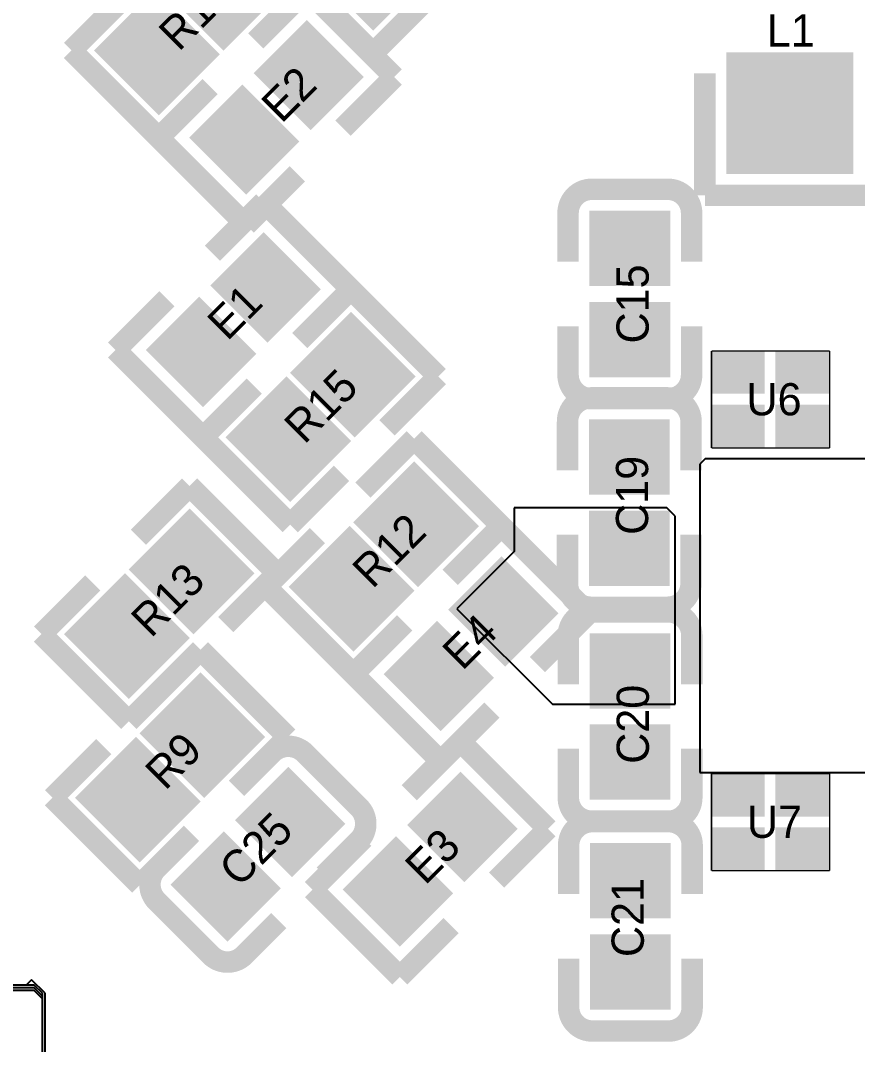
# Model space of a CAD drawing. Header units: millimetres. Extents: x -73.5 to 21.8, y -0.8 to 75.3.
# Drawn here: x -48.44 to -40.64, y 28.61 to 38.14 of the extents above; entities that cross this region are included whole.
import ezdxf

# ---------------------------------------------------------------- set-up
doc = ezdxf.new("R2010")
doc.units = ezdxf.units.MM
for name, color, linetype in [('BottomLayer', 5, 'Continuous'), ('MidLayer1', 16, 'Continuous'), ('MidLayer2', 76, 'Continuous'), ('TopLayer', 1, 'Continuous'), ('TopOverlay', 2, 'Continuous'), ('TopPaste', 8, 'Continuous'), ('TopSolder', 216, 'Continuous')]:
    doc.layers.add(name, color=color, linetype=linetype)

msp = doc.modelspace()

# ---------------------------------------------------------------- linework, layer by layer
at = {"layer": 'BottomLayer'}
for p, q in [((-48.3362, 29.21), (-48.387, 29.1592)), ((-48.2092, 29.083), (-48.3362, 29.21)), ((-48.387, 29.1592), (-55.1434, 29.1592)), ((-48.2092, 22.86), (-48.2092, 29.083))]:
    msp.add_line(p, q, dxfattribs=at)
at = {"layer": 'MidLayer1'}
for p, q in [((-48.3108, 29.1338), (-55.1434, 29.1338)), ((-48.2346, 29.0576), (-48.3108, 29.1338)), ((-48.2346, 22.8346), (-48.2346, 29.0576))]:
    msp.add_line(p, q, dxfattribs=at)
at = {"layer": 'MidLayer2'}
for p, q in [((-48.3108, 29.1592), (-55.1688, 29.1592)), ((-48.2346, 29.083), (-48.3108, 29.1592)), ((-48.2346, 22.9108), (-48.2346, 29.083))]:
    msp.add_line(p, q, dxfattribs=at)
at = {"layer": 'TopLayer'}
for p, q in [((-42.0624, 34.0614), (-42.1132, 34.0106)), ((-40.3504, 34.0614), (-42.0624, 34.0614)), ((-42.1132, 34.0106), (-42.1132, 31.1404)), ((-42.418, 33.6042), (-43.8404, 33.6042)), ((-43.8404, 33.6042), (-43.8404, 33.1978)), ((-42.3418, 33.528), (-42.418, 33.6042)), ((-42.3418, 31.7754), (-42.3418, 33.528)), ((-43.8404, 33.1978), (-44.3738, 32.6644)), ((-44.3738, 32.6644), (-43.4848, 31.7754)), ((-43.4848, 31.7754), (-42.3418, 31.7754)), ((-42.1132, 31.1404), (-40.1828, 31.1404)), ((-48.3108, 29.1084), (-48.895, 29.1084)), ((-48.2346, 29.0322), (-48.3108, 29.1084)), ((-48.2346, 22.8854), (-48.2346, 29.0322))]:
    msp.add_line(p, q, dxfattribs=at)
for points, const_width in [([(-41.52, 39.2842), (-41.52, 38.3542)], 0.49), ([(-41.03, 39.2842), (-41.03, 38.3542)], 0.49), ([(-46.9026, 38.5708), (-46.443, 38.1112)], 0.3), ([(-46.664, 38.12), (-46.2397, 38.5443)], 0.325), ([(-47.4948, 37.7488), (-47.0706, 38.173)], 0.325), ([(-47.2915, 38.1819), (-46.8319, 37.7223)], 0.3), ([(-47.5037, 37.9697), (-47.0441, 37.5101)], 0.3), ([(-47.265, 37.519), (-46.8408, 37.9432)], 0.325), ([(-46.081, 37.537), (-45.6567, 37.9613)], 0.325), ([(-45.8777, 37.9701), (-45.4181, 37.5105)], 0.3), ([(-41.52, 37.7442), (-41.52, 36.8142)], 0.49), ([(-41.03, 37.7442), (-41.03, 36.8142)], 0.49), ([(-46.0898, 37.758), (-45.6302, 37.2984)], 0.3), ([(-45.8512, 37.3072), (-45.4269, 37.7315)], 0.325), ([(-40.785, 37.5117), (-41.765, 37.5117)], 0.465), ([(-46.682, 36.936), (-46.2578, 37.3602)], 0.325), ([(-46.4787, 37.3691), (-46.0191, 36.9095)], 0.3), ([(-46.6909, 37.1569), (-46.2313, 36.6973)], 0.3), ([(-46.4522, 36.7062), (-46.028, 37.1304)], 0.325), ([(-40.785, 37.0467), (-41.765, 37.0467)], 0.465), ([(-42.9266, 36.3205), (-42.9266, 35.7205)], 0.325), ([(-42.6016, 36.3205), (-42.6016, 35.7205)], 0.325), ([(-42.4391, 36.1705), (-43.0891, 36.1705)], 0.3), ([(-46.0588, 35.9844), (-46.4831, 35.5601)], 0.325), ([(-45.8202, 35.5336), (-46.2798, 35.9932)], 0.3), ([(-42.4391, 35.8705), (-43.0891, 35.8705)], 0.3), ([(-46.0323, 35.3215), (-46.4919, 35.7811)], 0.3), ([(-45.829, 35.7546), (-46.2533, 35.3303)], 0.325), ([(-42.9266, 35.4705), (-42.9266, 34.8705)], 0.325), ([(-42.6016, 35.4705), (-42.6016, 34.8705)], 0.325), ([(-46.6599, 35.3833), (-47.0842, 34.959)], 0.325), ([(-46.4213, 34.9325), (-46.8809, 35.3921)], 0.3), ([(-42.4391, 35.3205), (-43.0891, 35.3205)], 0.3), ([(-46.6334, 34.7204), (-47.093, 35.18)], 0.3), ([(-46.4301, 35.1535), (-46.8544, 34.7292)], 0.325), ([(-45.246, 35.1716), (-45.6703, 34.7473)], 0.325), ([(-45.0074, 34.7208), (-45.467, 35.1804)], 0.3), ([(-45.2195, 34.5087), (-45.6791, 34.9683)], 0.3), ([(-45.0162, 34.9418), (-45.4405, 34.5175)], 0.325), ([(-42.4391, 35.0205), (-43.0891, 35.0205)], 0.3), ([(-41.8576, 35.0162), (-41.8576, 34.7162)], 0.2), ([(-41.6576, 35.0162), (-41.6576, 34.7162)], 0.2), ([(-41.2576, 35.0162), (-41.2576, 34.7162)], 0.2), ([(-41.0576, 35.0162), (-41.0576, 34.7162)], 0.2), ([(-41.9576, 34.9412), (-41.5576, 34.9412)], 0.15), ([(-41.3576, 34.9412), (-40.9576, 34.9412)], 0.15), ([(-41.9576, 34.7912), (-41.5576, 34.7912)], 0.15), ([(-41.3576, 34.7912), (-40.9576, 34.7912)], 0.15), ([(-45.8471, 34.5705), (-46.2714, 34.1462)], 0.325), ([(-45.6085, 34.1197), (-46.0681, 34.5793)], 0.3), ([(-42.9315, 33.7782), (-42.9315, 34.3782)], 0.325), ([(-42.6065, 33.7782), (-42.6065, 34.3782)], 0.325), ([(-41.8576, 34.5162), (-41.8576, 34.2162)], 0.2), ([(-41.6576, 34.5162), (-41.6576, 34.2162)], 0.2), ([(-41.2576, 34.5162), (-41.2576, 34.2162)], 0.2), ([(-41.0576, 34.5162), (-41.0576, 34.2162)], 0.2), ([(-45.8206, 33.9076), (-46.2802, 34.3672)], 0.3), ([(-45.6173, 34.3407), (-46.0416, 33.9164)], 0.325), ([(-41.9576, 34.4412), (-41.5576, 34.4412)], 0.15), ([(-41.3576, 34.4412), (-40.9576, 34.4412)], 0.15), ([(-43.094, 34.2282), (-42.444, 34.2282)], 0.3), ([(-41.9576, 34.2912), (-41.5576, 34.2912)], 0.15), ([(-41.3576, 34.2912), (-40.9576, 34.2912)], 0.15), ([(-43.094, 33.9282), (-42.444, 33.9282)], 0.3), ([(-45.0818, 33.3546), (-44.6576, 33.7788)], 0.325), ([(-44.8785, 33.7877), (-44.4189, 33.3281)], 0.3), ([(-45.0907, 33.5755), (-44.6311, 33.1159)], 0.3), ([(-44.852, 33.1248), (-44.4278, 33.549)], 0.325), ([(-42.9315, 32.9282), (-42.9315, 33.5282)], 0.325), ([(-42.6065, 32.9282), (-42.6065, 33.5282)], 0.325), ([(-46.7489, 33.3385), (-47.1732, 32.9142)], 0.325), ([(-46.5103, 32.8877), (-46.9699, 33.3473)], 0.3), ([(-43.094, 33.3782), (-42.444, 33.3782)], 0.3), ([(-46.7224, 32.6756), (-47.182, 33.1352)], 0.3), ([(-45.6829, 32.7535), (-45.2586, 33.1778)], 0.325), ([(-45.4796, 33.1866), (-45.02, 32.727)], 0.3), ([(-46.5191, 33.1087), (-46.9434, 32.6844)], 0.325), ([(-43.094, 33.0782), (-42.444, 33.0782)], 0.3), ([(-45.6917, 32.9745), (-45.2321, 32.5149)], 0.3), ([(-45.4531, 32.5237), (-45.0288, 32.948)], 0.325), ([(-43.8448, 32.966), (-44.269, 32.5418)], 0.325), ([(-43.6061, 32.5153), (-44.0657, 32.9749)], 0.3), ([(-43.8183, 32.3031), (-44.2779, 32.7627)], 0.3), ([(-47.35, 32.7374), (-47.7742, 32.3132)], 0.325), ([(-47.1113, 32.2867), (-47.5709, 32.7463)], 0.3), ([(-43.615, 32.7362), (-44.0392, 32.312)], 0.325), ([(-47.3235, 32.0745), (-47.7831, 32.5341)], 0.3), ([(-47.1202, 32.5076), (-47.5444, 32.0834)], 0.325), ([(-44.4458, 32.365), (-44.8701, 31.9407)], 0.325), ([(-44.2072, 31.9142), (-44.6668, 32.3738)], 0.3), ([(-42.9244, 31.7856), (-42.9244, 32.3856)], 0.325), ([(-42.5994, 31.7856), (-42.5994, 32.3856)], 0.325), ([(-43.0869, 32.2356), (-42.4369, 32.2356)], 0.3), ([(-44.4193, 31.7021), (-44.8789, 32.1617)], 0.3), ([(-44.216, 32.1352), (-44.6403, 31.7109)], 0.325), ([(-43.0869, 31.9356), (-42.4369, 31.9356)], 0.3), ([(-47.0716, 31.3902), (-46.6473, 31.8145)], 0.325), ([(-46.8683, 31.8233), (-46.4087, 31.3637)], 0.3), ([(-47.0804, 31.6112), (-46.6208, 31.1516)], 0.3), ([(-46.8418, 31.1604), (-46.4175, 31.5847)], 0.325), ([(-42.9244, 30.9356), (-42.9244, 31.5356)], 0.325), ([(-42.5994, 30.9356), (-42.5994, 31.5356)], 0.325), ([(-43.0869, 31.3856), (-42.4369, 31.3856)], 0.3), ([(-47.6726, 30.7892), (-47.2484, 31.2134)], 0.325), ([(-47.4693, 31.2223), (-47.0097, 30.7627)], 0.3), ([(-43.0869, 31.0856), (-42.4369, 31.0856)], 0.3), ([(-47.6815, 31.0101), (-47.2219, 30.5505)], 0.3), ([(-47.4428, 30.5594), (-47.0186, 30.9836)], 0.325), ([(-45.8302, 31.006), (-46.2545, 30.5817)], 0.325), ([(-45.5916, 30.5552), (-46.0512, 31.0148)], 0.3), ([(-44.65, 30.5352), (-44.2258, 30.9594)], 0.325), ([(-44.4467, 30.9683), (-43.9871, 30.5087)], 0.3), ([(-41.8576, 31.0792), (-41.8576, 30.7792)], 0.2), ([(-41.6576, 31.0792), (-41.6576, 30.7792)], 0.2), ([(-41.2576, 31.0792), (-41.2576, 30.7792)], 0.2), ([(-41.0576, 31.0792), (-41.0576, 30.7792)], 0.2), ([(-41.9576, 31.0042), (-41.5576, 31.0042)], 0.15), ([(-41.3576, 31.0042), (-40.9576, 31.0042)], 0.15), ([(-45.8037, 30.3431), (-46.2633, 30.8027)], 0.3), ([(-45.6004, 30.7762), (-46.0247, 30.3519)], 0.325), ([(-44.6589, 30.7561), (-44.1993, 30.2965)], 0.3), ([(-41.9576, 30.8542), (-41.5576, 30.8542)], 0.15), ([(-41.3576, 30.8542), (-40.9576, 30.8542)], 0.15), ([(-44.4202, 30.3054), (-43.996, 30.7296)], 0.325), ([(-41.8576, 30.5792), (-41.8576, 30.2792)], 0.2), ([(-41.6576, 30.5792), (-41.6576, 30.2792)], 0.2), ([(-41.2576, 30.5792), (-41.2576, 30.2792)], 0.2), ([(-41.0576, 30.5792), (-41.0576, 30.2792)], 0.2), ([(-46.4313, 30.4049), (-46.8556, 29.9806)], 0.325), ([(-46.1927, 29.9541), (-46.6523, 30.4137)], 0.3), ([(-45.2511, 29.9341), (-44.8268, 30.3584)], 0.325), ([(-42.9212, 30.4317), (-42.9212, 29.8317)], 0.325), ([(-42.5962, 30.4317), (-42.5962, 29.8317)], 0.325), ([(-41.9576, 30.5042), (-41.5576, 30.5042)], 0.15), ([(-41.3576, 30.5042), (-40.9576, 30.5042)], 0.15), ([(-45.0478, 30.3672), (-44.5882, 29.9076)], 0.3), ([(-42.4337, 30.2817), (-43.0837, 30.2817)], 0.3), ([(-41.9576, 30.3542), (-41.5576, 30.3542)], 0.15), ([(-41.3576, 30.3542), (-40.9576, 30.3542)], 0.15), ([(-46.4048, 29.742), (-46.8644, 30.2016)], 0.3), ([(-46.2015, 30.1751), (-46.6258, 29.7508)], 0.325), ([(-45.2599, 30.1551), (-44.8003, 29.6955)], 0.3), ([(-45.0213, 29.7043), (-44.597, 30.1286)], 0.325), ([(-42.4337, 29.9817), (-43.0837, 29.9817)], 0.3), ([(-42.9212, 29.5817), (-42.9212, 28.9817)], 0.325), ([(-42.5962, 29.5817), (-42.5962, 28.9817)], 0.325), ([(-42.4337, 29.4317), (-43.0837, 29.4317)], 0.3), ([(-42.4337, 29.1317), (-43.0837, 29.1317)], 0.3)]:
    msp.add_lwpolyline(points, dxfattribs=dict(at, const_width=const_width))
for points, const_width in [([(-47.3178, 37.846, 1), (-47.0178, 37.846, 1)], 0.3), ([(-45.9039, 37.6343, 1), (-45.6039, 37.6343, 1)], 0.3), ([(-41.5075, 37.2792, 1), (-41.0425, 37.2792, 1)], 0.465), ([(-46.505, 37.0332, 1), (-46.205, 37.0332, 1)], 0.3), ([(-42.9141, 36.0205, 1), (-42.6141, 36.0205, 1)], 0.3), ([(-46.3061, 35.6573, 1), (-46.0061, 35.6573, 1)], 0.3), ([(-42.9141, 35.1705, 1), (-42.6141, 35.1705, 1)], 0.3), ([(-46.9071, 35.0563, 1), (-46.6071, 35.0563, 1)], 0.3), ([(-45.4933, 34.8445, 1), (-45.1933, 34.8445, 1)], 0.3), ([(-41.8326, 34.8662, 1), (-41.6826, 34.8662, 1)], 0.15), ([(-41.2326, 34.8662, 1), (-41.0826, 34.8662, 1)], 0.15), ([(-46.0943, 34.2435, 1), (-45.7943, 34.2435, 1)], 0.3), ([(-41.8326, 34.3662, 1), (-41.6826, 34.3662, 1)], 0.15), ([(-41.2326, 34.3662, 1), (-41.0826, 34.3662, 1)], 0.15), ([(-42.919, 34.0782, 1), (-42.619, 34.0782, 1)], 0.3), ([(-44.9048, 33.4518, 1), (-44.6048, 33.4518, 1)], 0.3), ([(-42.919, 33.2282, 1), (-42.619, 33.2282, 1)], 0.3), ([(-46.9961, 33.0115, 1), (-46.6961, 33.0115, 1)], 0.3), ([(-45.5059, 32.8507, 1), (-45.2059, 32.8507, 1)], 0.3), ([(-44.092, 32.639, 1), (-43.792, 32.639, 1)], 0.3), ([(-47.5972, 32.4104, 1), (-47.2972, 32.4104, 1)], 0.3), ([(-44.6931, 32.0379, 1), (-44.3931, 32.0379, 1)], 0.3), ([(-42.9119, 32.0856, 1), (-42.6119, 32.0856, 1)], 0.3), ([(-46.8945, 31.4875, 1), (-46.5945, 31.4875, 1)], 0.3), ([(-42.9119, 31.2356, 1), (-42.6119, 31.2356, 1)], 0.3), ([(-47.4956, 30.8864, 1), (-47.1956, 30.8864, 1)], 0.3), ([(-41.8326, 30.9292, 1), (-41.6826, 30.9292, 1)], 0.15), ([(-41.2326, 30.9292, 1), (-41.0826, 30.9292, 1)], 0.15), ([(-46.0775, 30.6789, 1), (-45.7775, 30.6789, 1)], 0.3), ([(-44.473, 30.6324, 1), (-44.173, 30.6324, 1)], 0.3), ([(-41.8326, 30.4292, 1), (-41.6826, 30.4292, 1)], 0.15), ([(-41.2326, 30.4292, 1), (-41.0826, 30.4292, 1)], 0.15), ([(-42.9087, 30.1317, 1), (-42.6087, 30.1317, 1)], 0.3), ([(-46.6785, 30.0779, 1), (-46.3785, 30.0779, 1)], 0.3), ([(-45.0741, 30.0313, 1), (-44.7741, 30.0313, 1)], 0.3), ([(-42.9087, 29.2817, 1), (-42.6087, 29.2817, 1)], 0.3)]:
    msp.add_lwpolyline(points, format="xyb", close=True, dxfattribs=dict(at, const_width=const_width))
at = {"layer": 'TopOverlay'}
for points, const_width in [([(-45.1535, 37.8379), (-44.3403, 38.6511)], 0.2), ([(-46.2489, 37.9524), (-45.7716, 38.4297)], 0.2), ([(-46.2486, 37.9521), (-45.7713, 38.4293)], 0.2), ([(-45.7716, 38.4297), (-44.9585, 37.6165)], 0.2), ([(-47.9633, 37.8637), (-47.486, 38.341)], 0.2), ([(-45.6308, 38.3152), (-45.1535, 37.8379)], 0.2), ([(-47.9633, 37.8637), (-47.1501, 37.0505)], 0.2), ([(-45.4358, 37.1393), (-44.9585, 37.6165)], 0.2), ([(-42.065, 36.5142), (-42.065, 37.6492)], 0.2), ([(-47.1505, 37.0509), (-46.6732, 37.5282)], 0.2), ([(-47.1501, 37.0505), (-46.6728, 37.5278)], 0.2), ([(-47.1505, 37.0509), (-46.3373, 36.2377)], 0.2), ([(-46.3373, 36.2377), (-45.86, 36.715)], 0.2), ([(-43.1191, 36.5705), (-42.4091, 36.5705)], 0.2), ([(-46.6511, 35.9755), (-46.1737, 36.4528)], 0.2), ([(-46.1737, 36.4528), (-45.3606, 35.6397)], 0.2), ([(-42.065, 36.5142), (-40.485, 36.5142)], 0.2), ([(-43.3391, 35.8954), (-43.3391, 36.3455)], 0.2), ([(-42.1891, 35.8955), (-42.1891, 36.3455)], 0.2), ([(-45.8383, 35.1627), (-45.3609, 35.64)], 0.2), ([(-45.8379, 35.1623), (-45.3606, 35.6397)], 0.2), ([(-45.3609, 35.64), (-44.5478, 34.8269)], 0.2), ([(-47.5526, 35.0739), (-47.0753, 35.5513)], 0.2), ([(-43.3391, 34.8454), (-43.3391, 35.2955)], 0.2), ([(-42.1891, 34.8454), (-42.1891, 35.2955)], 0.2), ([(-47.5526, 35.0739), (-46.7395, 34.2608)], 0.2), ([(-42.0033, 35.0659), (-40.9034, 35.0659)], 0.013), ([(-42.0033, 34.1618), (-42.0033, 35.0659)], 0.013), ([(-40.9034, 34.1618), (-40.9034, 35.0659)], 0.013), ([(-45.0251, 34.3495), (-44.5478, 34.8269)], 0.2), ([(-46.7398, 34.2611), (-46.2625, 34.7385)], 0.2), ([(-46.7395, 34.2608), (-46.2621, 34.7381)], 0.2), ([(-43.124, 34.6282), (-42.414, 34.6282)], 0.2), ([(-43.1191, 34.6205), (-42.4091, 34.6205)], 0.2), ([(-43.344, 33.9532), (-43.344, 34.4032)], 0.2), ([(-42.194, 33.9532), (-42.194, 34.4032)], 0.2), ([(-46.7398, 34.2611), (-45.9267, 33.448)], 0.2), ([(-45.2498, 33.77), (-44.7725, 34.2473)], 0.2), ([(-44.7725, 34.2473), (-43.9593, 33.4341)], 0.2), ([(-42.0033, 34.1618), (-40.9034, 34.1618)], 0.013), ([(-45.9267, 33.448), (-45.4493, 33.9253)], 0.2), ([(-47.3411, 33.3296), (-46.8638, 33.8069)], 0.2), ([(-46.8638, 33.8069), (-46.0507, 32.9938)], 0.2), ([(-44.437, 32.9572), (-43.9597, 33.4345)], 0.2), ([(-44.4366, 32.9568), (-43.9593, 33.4341)], 0.2), ([(-43.9597, 33.4345), (-43.1465, 32.6213)], 0.2), ([(-46.1513, 32.8684), (-45.674, 33.3457)], 0.2), ([(-43.344, 32.9032), (-43.344, 33.3532)], 0.2), ([(-42.194, 32.9032), (-42.194, 33.3532)], 0.2), ([(-46.528, 32.5165), (-46.0507, 32.9938)], 0.2), ([(-48.2427, 32.4281), (-47.7654, 32.9054)], 0.2), ([(-46.1513, 32.8684), (-45.3381, 32.0553)], 0.2), ([(-43.6238, 32.144), (-43.1465, 32.6213)], 0.2), ([(-43.124, 32.6782), (-42.414, 32.6782)], 0.2), ([(-43.1169, 32.6356), (-42.4069, 32.6356)], 0.2), ([(-45.3385, 32.0557), (-44.8612, 32.5329)], 0.2), ([(-45.3381, 32.0553), (-44.8609, 32.5326)], 0.2), ([(-48.2427, 32.4281), (-47.4295, 31.6149)], 0.2), ([(-43.3369, 31.9606), (-43.3369, 32.4106)], 0.2), ([(-42.1869, 31.9606), (-42.1869, 32.4106)], 0.2), ([(-47.2395, 31.8056), (-46.7622, 32.2829)], 0.2), ([(-46.7622, 32.2829), (-45.9491, 31.4697)], 0.2), ([(-47.4295, 31.6149), (-46.9522, 32.0922)], 0.2), ([(-45.3385, 32.0557), (-44.5254, 31.2425)], 0.2), ([(-44.5254, 31.2425), (-44.0481, 31.7198)], 0.2), ([(-46.4264, 30.9925), (-45.9491, 31.4697)], 0.2), ([(-48.1411, 30.9041), (-47.6638, 31.3814)], 0.2), ([(-44.818, 30.9506), (-44.3407, 31.4279)], 0.2), ([(-44.3407, 31.4279), (-43.5275, 30.6147)], 0.2), ([(-46.4225, 30.9971), (-46.1043, 31.3153)], 0.2), ([(-45.7896, 31.3189), (-45.2875, 30.8168)], 0.2), ([(-43.3369, 30.9106), (-43.3369, 31.3606)], 0.2), ([(-42.1869, 30.9106), (-42.1869, 31.3606)], 0.2), ([(-42.0033, 30.2248), (-42.0033, 31.1289)], 0.013), ([(-42.0033, 31.1289), (-40.9034, 31.1289)], 0.013), ([(-40.9034, 30.2248), (-40.9034, 31.1289)], 0.013), ([(-48.1411, 30.9041), (-47.3279, 30.0909)], 0.2), ([(-44.0048, 30.1374), (-43.5275, 30.6147)], 0.2), ([(-43.1169, 30.6856), (-42.4069, 30.6856)], 0.2), ([(-43.1137, 30.6817), (-42.4037, 30.6817)], 0.2), ([(-47.3279, 30.0909), (-46.8506, 30.5682)], 0.2), ([(-47.1649, 30.2547), (-46.8467, 30.5729)], 0.2), ([(-45.7195, 30.049), (-45.2422, 30.5263)], 0.2), ([(-45.6093, 30.1839), (-45.2911, 30.5021)], 0.2), ([(-43.3337, 30.0067), (-43.3337, 30.4567)], 0.2), ([(-42.1837, 30.0067), (-42.1837, 30.4567)], 0.2), ([(-42.0033, 30.2248), (-40.9034, 30.2248)], 0.013), ([(-45.7195, 30.049), (-44.9063, 29.2359)], 0.2), ([(-47.1685, 29.94), (-46.6664, 29.4379)], 0.2), ([(-46.3517, 29.4415), (-46.0335, 29.7597)], 0.2), ([(-44.9063, 29.2359), (-44.4291, 29.7132)], 0.2), ([(-43.3337, 28.9567), (-43.3337, 29.4067)], 0.2), ([(-42.1837, 28.9567), (-42.1837, 29.4067)], 0.2), ([(-43.1137, 28.7317), (-42.4037, 28.7317)], 0.2)]:
    msp.add_lwpolyline(points, dxfattribs=dict(at, const_width=const_width))
at = {"layer": 'TopOverlay', "const_width": 0.2}
for points in [[(-43.3391, 36.3505, -0.414214), (-43.1191, 36.5705)], [(-42.4091, 36.5705, -0.414214), (-42.1891, 36.3505)], [(-43.1191, 34.6205, -0.414214), (-43.3391, 34.8405)], [(-42.1891, 34.8405, -0.414214), (-42.4091, 34.6205)], [(-43.344, 34.4082, -0.414214), (-43.124, 34.6282)], [(-42.414, 34.6282, -0.414214), (-42.194, 34.4082)], [(-43.124, 32.6782, -0.414214), (-43.344, 32.8982)], [(-42.194, 32.8982, -0.414214), (-42.414, 32.6782)], [(-43.3369, 32.4156, -0.414214), (-43.1169, 32.6356)], [(-42.4069, 32.6356, -0.414214), (-42.1869, 32.4156)], [(-46.1007, 31.3189, -0.414214), (-45.7896, 31.3189)], [(-43.1169, 30.6856, -0.414214), (-43.3369, 30.9056)], [(-42.1869, 30.9056, -0.414214), (-42.4069, 30.6856)], [(-45.2875, 30.8168, -0.414214), (-45.2875, 30.5057)], [(-43.3337, 30.4617, -0.414214), (-43.1137, 30.6817)], [(-42.4037, 30.6817, -0.414214), (-42.1837, 30.4617)], [(-47.1685, 29.94, -0.414214), (-47.1685, 30.2511)], [(-46.3553, 29.438, -0.414214), (-46.6664, 29.438)], [(-43.1137, 28.7317, -0.414214), (-43.3337, 28.9517)], [(-42.1837, 28.9517, -0.414214), (-42.4037, 28.7317)]]:
    msp.add_lwpolyline(points, format="xyb", dxfattribs=at)
at = {"layer": 'TopOverlay', "const_width": 0.1}
for points in [[(-43.1691, 36.5705, 1), (-43.0691, 36.5705, 1)], [(-42.4591, 36.5705, 1), (-42.3591, 36.5705, 1)], [(-43.3891, 36.3505, 1), (-43.2891, 36.3505, 1)], [(-42.2391, 36.3505, 1), (-42.1391, 36.3505, 1)], [(-43.3891, 34.8405, 1), (-43.2891, 34.8405, 1)], [(-42.2391, 34.8405, 1), (-42.1391, 34.8405, 1)], [(-43.174, 34.6282, 1), (-43.074, 34.6282, 1)], [(-43.1691, 34.6205, 1), (-43.0691, 34.6205, 1)], [(-42.464, 34.6282, 1), (-42.364, 34.6282, 1)], [(-42.4591, 34.6205, 1), (-42.3591, 34.6205, 1)], [(-43.394, 34.4082, 1), (-43.294, 34.4082, 1)], [(-42.244, 34.4082, 1), (-42.144, 34.4082, 1)], [(-43.394, 32.8982, 1), (-43.294, 32.8982, 1)], [(-42.244, 32.8982, 1), (-42.144, 32.8982, 1)], [(-43.174, 32.6782, 1), (-43.074, 32.6782, 1)], [(-43.1669, 32.6356, 1), (-43.0669, 32.6356, 1)], [(-42.464, 32.6782, 1), (-42.364, 32.6782, 1)], [(-42.4569, 32.6356, 1), (-42.3569, 32.6356, 1)], [(-43.3868, 32.4156, 1), (-43.2869, 32.4156, 1)], [(-42.2369, 32.4156, 1), (-42.1369, 32.4156, 1)], [(-46.1507, 31.3189, 1), (-46.0507, 31.3189, 1)], [(-45.8396, 31.3189, 1), (-45.7396, 31.3189, 1)], [(-43.3869, 30.9056, 1), (-43.2869, 30.9056, 1)], [(-42.2369, 30.9056, 1), (-42.1369, 30.9056, 1)], [(-45.3375, 30.8168, 1), (-45.2375, 30.8168, 1)], [(-43.1669, 30.6856, 1), (-43.0669, 30.6856, 1)], [(-43.1637, 30.6817, 1), (-43.0637, 30.6817, 1)], [(-42.4569, 30.6856, 1), (-42.3569, 30.6856, 1)], [(-42.4537, 30.6817, 1), (-42.3537, 30.6817, 1)], [(-45.3375, 30.5057, 1), (-45.2375, 30.5057, 1)], [(-43.3837, 30.4617, 1), (-43.2837, 30.4617, 1)], [(-42.2337, 30.4617, 1), (-42.1337, 30.4617, 1)], [(-47.2185, 30.2511, 1), (-47.1185, 30.2511, 1)], [(-47.2185, 29.94, 1), (-47.1185, 29.94, 1)], [(-46.7164, 29.438, 1), (-46.6164, 29.438, 1)], [(-46.4053, 29.438, 1), (-46.3053, 29.438, 1)], [(-43.3837, 28.9517, 1), (-43.2837, 28.9517, 1)], [(-42.2337, 28.9517, 1), (-42.1337, 28.9517, 1)], [(-43.1637, 28.7317, 1), (-43.0637, 28.7317, 1)], [(-42.4537, 28.7317, 1), (-42.3537, 28.7317, 1)]]:
    msp.add_lwpolyline(points, format="xyb", close=True, dxfattribs=at)
at = {"layer": 'TopPaste'}
for points, const_width in [([(-41.52, 39.2842), (-41.52, 38.3542)], 0.49), ([(-41.03, 39.2842), (-41.03, 38.3542)], 0.49), ([(-46.9026, 38.5708), (-46.443, 38.1112)], 0.3), ([(-46.664, 38.12), (-46.2397, 38.5443)], 0.325), ([(-47.4948, 37.7488), (-47.0706, 38.173)], 0.325), ([(-47.2915, 38.1819), (-46.8319, 37.7223)], 0.3), ([(-47.5037, 37.9697), (-47.0441, 37.5101)], 0.3), ([(-47.265, 37.519), (-46.8408, 37.9432)], 0.325), ([(-46.081, 37.537), (-45.6567, 37.9613)], 0.325), ([(-45.8777, 37.9701), (-45.4181, 37.5105)], 0.3), ([(-41.52, 37.7442), (-41.52, 36.8142)], 0.49), ([(-41.03, 37.7442), (-41.03, 36.8142)], 0.49), ([(-46.0898, 37.758), (-45.6302, 37.2984)], 0.3), ([(-45.8512, 37.3072), (-45.4269, 37.7315)], 0.325), ([(-40.785, 37.5117), (-41.765, 37.5117)], 0.465), ([(-46.682, 36.936), (-46.2578, 37.3602)], 0.325), ([(-46.4787, 37.3691), (-46.0191, 36.9095)], 0.3), ([(-46.6909, 37.1569), (-46.2313, 36.6973)], 0.3), ([(-46.4522, 36.7062), (-46.028, 37.1304)], 0.325), ([(-40.785, 37.0467), (-41.765, 37.0467)], 0.465), ([(-42.9266, 36.3205), (-42.9266, 35.7205)], 0.325), ([(-42.6016, 36.3205), (-42.6016, 35.7205)], 0.325), ([(-42.4391, 36.1705), (-43.0891, 36.1705)], 0.3), ([(-46.0588, 35.9844), (-46.4831, 35.5601)], 0.325), ([(-45.8202, 35.5336), (-46.2798, 35.9932)], 0.3), ([(-42.4391, 35.8705), (-43.0891, 35.8705)], 0.3), ([(-46.0323, 35.3215), (-46.4919, 35.7811)], 0.3), ([(-45.829, 35.7546), (-46.2533, 35.3303)], 0.325), ([(-42.9266, 35.4705), (-42.9266, 34.8705)], 0.325), ([(-42.6016, 35.4705), (-42.6016, 34.8705)], 0.325), ([(-46.6599, 35.3833), (-47.0842, 34.959)], 0.325), ([(-46.4213, 34.9325), (-46.8809, 35.3921)], 0.3), ([(-42.4391, 35.3205), (-43.0891, 35.3205)], 0.3), ([(-46.6334, 34.7204), (-47.093, 35.18)], 0.3), ([(-46.4301, 35.1535), (-46.8544, 34.7292)], 0.325), ([(-45.246, 35.1716), (-45.6703, 34.7473)], 0.325), ([(-45.0074, 34.7208), (-45.467, 35.1804)], 0.3), ([(-45.2195, 34.5087), (-45.6791, 34.9683)], 0.3), ([(-45.0162, 34.9418), (-45.4405, 34.5175)], 0.325), ([(-42.4391, 35.0205), (-43.0891, 35.0205)], 0.3), ([(-41.8576, 35.0162), (-41.8576, 34.7162)], 0.2), ([(-41.6576, 35.0162), (-41.6576, 34.7162)], 0.2), ([(-41.2576, 35.0162), (-41.2576, 34.7162)], 0.2), ([(-41.0576, 35.0162), (-41.0576, 34.7162)], 0.2), ([(-41.9576, 34.9412), (-41.5576, 34.9412)], 0.15), ([(-41.3576, 34.9412), (-40.9576, 34.9412)], 0.15), ([(-41.9576, 34.7912), (-41.5576, 34.7912)], 0.15), ([(-41.3576, 34.7912), (-40.9576, 34.7912)], 0.15), ([(-45.8471, 34.5705), (-46.2714, 34.1462)], 0.325), ([(-45.6085, 34.1197), (-46.0681, 34.5793)], 0.3), ([(-42.9315, 33.7782), (-42.9315, 34.3782)], 0.325), ([(-42.6065, 33.7782), (-42.6065, 34.3782)], 0.325), ([(-41.8576, 34.5162), (-41.8576, 34.2162)], 0.2), ([(-41.6576, 34.5162), (-41.6576, 34.2162)], 0.2), ([(-41.2576, 34.5162), (-41.2576, 34.2162)], 0.2), ([(-41.0576, 34.5162), (-41.0576, 34.2162)], 0.2), ([(-45.8206, 33.9076), (-46.2802, 34.3672)], 0.3), ([(-45.6173, 34.3407), (-46.0416, 33.9164)], 0.325), ([(-41.9576, 34.4412), (-41.5576, 34.4412)], 0.15), ([(-41.3576, 34.4412), (-40.9576, 34.4412)], 0.15), ([(-43.094, 34.2282), (-42.444, 34.2282)], 0.3), ([(-41.9576, 34.2912), (-41.5576, 34.2912)], 0.15), ([(-41.3576, 34.2912), (-40.9576, 34.2912)], 0.15), ([(-43.094, 33.9282), (-42.444, 33.9282)], 0.3), ([(-45.0818, 33.3546), (-44.6576, 33.7788)], 0.325), ([(-44.8785, 33.7877), (-44.4189, 33.3281)], 0.3), ([(-45.0907, 33.5755), (-44.6311, 33.1159)], 0.3), ([(-44.852, 33.1248), (-44.4278, 33.549)], 0.325), ([(-42.9315, 32.9282), (-42.9315, 33.5282)], 0.325), ([(-42.6065, 32.9282), (-42.6065, 33.5282)], 0.325), ([(-46.7489, 33.3385), (-47.1732, 32.9142)], 0.325), ([(-46.5103, 32.8877), (-46.9699, 33.3473)], 0.3), ([(-43.094, 33.3782), (-42.444, 33.3782)], 0.3), ([(-46.7224, 32.6756), (-47.182, 33.1352)], 0.3), ([(-45.6829, 32.7535), (-45.2586, 33.1778)], 0.325), ([(-45.4796, 33.1866), (-45.02, 32.727)], 0.3), ([(-46.5191, 33.1087), (-46.9434, 32.6844)], 0.325), ([(-43.094, 33.0782), (-42.444, 33.0782)], 0.3), ([(-45.6917, 32.9745), (-45.2321, 32.5149)], 0.3), ([(-45.4531, 32.5237), (-45.0288, 32.948)], 0.325), ([(-43.8448, 32.966), (-44.269, 32.5418)], 0.325), ([(-43.6061, 32.5153), (-44.0657, 32.9749)], 0.3), ([(-43.8183, 32.3031), (-44.2779, 32.7627)], 0.3), ([(-47.35, 32.7374), (-47.7742, 32.3132)], 0.325), ([(-47.1113, 32.2867), (-47.5709, 32.7463)], 0.3), ([(-43.615, 32.7362), (-44.0392, 32.312)], 0.325), ([(-47.3235, 32.0745), (-47.7831, 32.5341)], 0.3), ([(-47.1202, 32.5076), (-47.5444, 32.0834)], 0.325), ([(-44.4458, 32.365), (-44.8701, 31.9407)], 0.325), ([(-44.2072, 31.9142), (-44.6668, 32.3738)], 0.3), ([(-42.9244, 31.7856), (-42.9244, 32.3856)], 0.325), ([(-42.5994, 31.7856), (-42.5994, 32.3856)], 0.325), ([(-43.0869, 32.2356), (-42.4369, 32.2356)], 0.3), ([(-44.4193, 31.7021), (-44.8789, 32.1617)], 0.3), ([(-44.216, 32.1352), (-44.6403, 31.7109)], 0.325), ([(-43.0869, 31.9356), (-42.4369, 31.9356)], 0.3), ([(-47.0716, 31.3902), (-46.6473, 31.8145)], 0.325), ([(-46.8683, 31.8233), (-46.4087, 31.3637)], 0.3), ([(-47.0804, 31.6112), (-46.6208, 31.1516)], 0.3), ([(-46.8418, 31.1604), (-46.4175, 31.5847)], 0.325), ([(-42.9244, 30.9356), (-42.9244, 31.5356)], 0.325), ([(-42.5994, 30.9356), (-42.5994, 31.5356)], 0.325), ([(-43.0869, 31.3856), (-42.4369, 31.3856)], 0.3), ([(-47.6726, 30.7892), (-47.2484, 31.2134)], 0.325), ([(-47.4693, 31.2223), (-47.0097, 30.7627)], 0.3), ([(-43.0869, 31.0856), (-42.4369, 31.0856)], 0.3), ([(-47.6815, 31.0101), (-47.2219, 30.5505)], 0.3), ([(-47.4428, 30.5594), (-47.0186, 30.9836)], 0.325), ([(-45.8302, 31.006), (-46.2545, 30.5817)], 0.325), ([(-45.5916, 30.5552), (-46.0512, 31.0148)], 0.3), ([(-44.65, 30.5352), (-44.2258, 30.9594)], 0.325), ([(-44.4467, 30.9683), (-43.9871, 30.5087)], 0.3), ([(-41.8576, 31.0792), (-41.8576, 30.7792)], 0.2), ([(-41.6576, 31.0792), (-41.6576, 30.7792)], 0.2), ([(-41.2576, 31.0792), (-41.2576, 30.7792)], 0.2), ([(-41.0576, 31.0792), (-41.0576, 30.7792)], 0.2), ([(-41.9576, 31.0042), (-41.5576, 31.0042)], 0.15), ([(-41.3576, 31.0042), (-40.9576, 31.0042)], 0.15), ([(-45.8037, 30.3431), (-46.2633, 30.8027)], 0.3), ([(-45.6004, 30.7762), (-46.0247, 30.3519)], 0.325), ([(-44.6589, 30.7561), (-44.1993, 30.2965)], 0.3), ([(-41.9576, 30.8542), (-41.5576, 30.8542)], 0.15), ([(-41.3576, 30.8542), (-40.9576, 30.8542)], 0.15), ([(-44.4202, 30.3054), (-43.996, 30.7296)], 0.325), ([(-41.8576, 30.5792), (-41.8576, 30.2792)], 0.2), ([(-41.6576, 30.5792), (-41.6576, 30.2792)], 0.2), ([(-41.2576, 30.5792), (-41.2576, 30.2792)], 0.2), ([(-41.0576, 30.5792), (-41.0576, 30.2792)], 0.2), ([(-46.4313, 30.4049), (-46.8556, 29.9806)], 0.325), ([(-46.1927, 29.9541), (-46.6523, 30.4137)], 0.3), ([(-45.2511, 29.9341), (-44.8268, 30.3584)], 0.325), ([(-42.9212, 30.4317), (-42.9212, 29.8317)], 0.325), ([(-42.5962, 30.4317), (-42.5962, 29.8317)], 0.325), ([(-41.9576, 30.5042), (-41.5576, 30.5042)], 0.15), ([(-41.3576, 30.5042), (-40.9576, 30.5042)], 0.15), ([(-45.0478, 30.3672), (-44.5882, 29.9076)], 0.3), ([(-42.4337, 30.2817), (-43.0837, 30.2817)], 0.3), ([(-41.9576, 30.3542), (-41.5576, 30.3542)], 0.15), ([(-41.3576, 30.3542), (-40.9576, 30.3542)], 0.15), ([(-46.4048, 29.742), (-46.8644, 30.2016)], 0.3), ([(-46.2015, 30.1751), (-46.6258, 29.7508)], 0.325), ([(-45.2599, 30.1551), (-44.8003, 29.6955)], 0.3), ([(-45.0213, 29.7043), (-44.597, 30.1286)], 0.325), ([(-42.4337, 29.9817), (-43.0837, 29.9817)], 0.3), ([(-42.9212, 29.5817), (-42.9212, 28.9817)], 0.325), ([(-42.5962, 29.5817), (-42.5962, 28.9817)], 0.325), ([(-42.4337, 29.4317), (-43.0837, 29.4317)], 0.3), ([(-42.4337, 29.1317), (-43.0837, 29.1317)], 0.3)]:
    msp.add_lwpolyline(points, dxfattribs=dict(at, const_width=const_width))
for points, const_width in [([(-47.3178, 37.846, 1), (-47.0178, 37.846, 1)], 0.3), ([(-45.9039, 37.6343, 1), (-45.6039, 37.6343, 1)], 0.3), ([(-41.5075, 37.2792, 1), (-41.0425, 37.2792, 1)], 0.465), ([(-46.505, 37.0332, 1), (-46.205, 37.0332, 1)], 0.3), ([(-42.9141, 36.0205, 1), (-42.6141, 36.0205, 1)], 0.3), ([(-46.3061, 35.6573, 1), (-46.0061, 35.6573, 1)], 0.3), ([(-42.9141, 35.1705, 1), (-42.6141, 35.1705, 1)], 0.3), ([(-46.9071, 35.0563, 1), (-46.6071, 35.0563, 1)], 0.3), ([(-45.4933, 34.8445, 1), (-45.1933, 34.8445, 1)], 0.3), ([(-41.8326, 34.8662, 1), (-41.6826, 34.8662, 1)], 0.15), ([(-41.2326, 34.8662, 1), (-41.0826, 34.8662, 1)], 0.15), ([(-46.0943, 34.2435, 1), (-45.7943, 34.2435, 1)], 0.3), ([(-41.8326, 34.3662, 1), (-41.6826, 34.3662, 1)], 0.15), ([(-41.2326, 34.3662, 1), (-41.0826, 34.3662, 1)], 0.15), ([(-42.919, 34.0782, 1), (-42.619, 34.0782, 1)], 0.3), ([(-44.9048, 33.4518, 1), (-44.6048, 33.4518, 1)], 0.3), ([(-42.919, 33.2282, 1), (-42.619, 33.2282, 1)], 0.3), ([(-46.9961, 33.0115, 1), (-46.6961, 33.0115, 1)], 0.3), ([(-45.5059, 32.8507, 1), (-45.2059, 32.8507, 1)], 0.3), ([(-44.092, 32.639, 1), (-43.792, 32.639, 1)], 0.3), ([(-47.5972, 32.4104, 1), (-47.2972, 32.4104, 1)], 0.3), ([(-44.6931, 32.0379, 1), (-44.3931, 32.0379, 1)], 0.3), ([(-42.9119, 32.0856, 1), (-42.6119, 32.0856, 1)], 0.3), ([(-46.8945, 31.4875, 1), (-46.5945, 31.4875, 1)], 0.3), ([(-42.9119, 31.2356, 1), (-42.6119, 31.2356, 1)], 0.3), ([(-47.4956, 30.8864, 1), (-47.1956, 30.8864, 1)], 0.3), ([(-41.8326, 30.9292, 1), (-41.6826, 30.9292, 1)], 0.15), ([(-41.2326, 30.9292, 1), (-41.0826, 30.9292, 1)], 0.15), ([(-46.0775, 30.6789, 1), (-45.7775, 30.6789, 1)], 0.3), ([(-44.473, 30.6324, 1), (-44.173, 30.6324, 1)], 0.3), ([(-41.8326, 30.4292, 1), (-41.6826, 30.4292, 1)], 0.15), ([(-41.2326, 30.4292, 1), (-41.0826, 30.4292, 1)], 0.15), ([(-42.9087, 30.1317, 1), (-42.6087, 30.1317, 1)], 0.3), ([(-46.6785, 30.0779, 1), (-46.3785, 30.0779, 1)], 0.3), ([(-45.0741, 30.0313, 1), (-44.7741, 30.0313, 1)], 0.3), ([(-42.9087, 29.2817, 1), (-42.6087, 29.2817, 1)], 0.3)]:
    msp.add_lwpolyline(points, format="xyb", close=True, dxfattribs=dict(at, const_width=const_width))
at = {"layer": 'TopSolder'}
for points, const_width in [([(-41.5708, 39.3858), (-41.5708, 38.2526)], 0.5916), ([(-40.9792, 39.3858), (-40.9792, 38.2526)], 0.5916), ([(-47.0015, 38.3139), (-46.4336, 38.8819)], 0.4266), ([(-46.7264, 38.8907), (-46.1231, 38.2874)], 0.4016), ([(-45.0027, 38.1986), (-45.5706, 38.7665)], 0.4266), ([(-45.2955, 38.1898), (-44.6922, 38.7931)], 0.4016), ([(-47.0104, 38.6067), (-46.4071, 38.0034)], 0.4016), ([(-46.6999, 38.0123), (-46.1319, 38.5802)], 0.4266), ([(-47.6026, 37.7129), (-47.0347, 38.2808)], 0.4266), ([(-47.3275, 38.2896), (-46.7242, 37.6863)], 0.4016), ([(-47.6114, 38.0057), (-47.0081, 37.4024)], 0.4016), ([(-47.3009, 37.4112), (-46.733, 37.9791)], 0.4266), ([(-46.1349, 37.5191), (-45.6387, 38.0152)], 0.3758), ([(-45.8956, 38.024), (-45.3642, 37.4926)], 0.3508), ([(-41.5708, 37.8458), (-41.5708, 36.7126)], 0.5916), ([(-40.9792, 37.8458), (-40.9792, 36.7126)], 0.5916), ([(-46.1437, 37.776), (-45.6122, 37.2445)], 0.3508), ([(-45.8691, 37.2533), (-45.373, 37.7495)], 0.3758), ([(-40.6834, 37.5625), (-41.8666, 37.5625)], 0.5666), ([(-46.7359, 36.918), (-46.2398, 37.4141)], 0.3758), ([(-46.4967, 37.423), (-45.9652, 36.8915)], 0.3508), ([(-46.7448, 37.1749), (-46.2133, 36.6434)], 0.3508), ([(-46.4702, 36.6523), (-45.9741, 37.1484)], 0.3758), ([(-40.6834, 36.9959), (-41.8666, 36.9959)], 0.5666), ([(-42.952, 36.3713), (-42.952, 35.6697)], 0.3758), ([(-42.5762, 36.3713), (-42.5762, 35.6697)], 0.3758), ([(-42.3883, 36.1959), (-43.1399, 36.1959)], 0.3508), ([(-46.0409, 36.0382), (-46.537, 35.5421)], 0.3758), ([(-45.7663, 35.5156), (-46.2978, 36.0471)], 0.3508), ([(-46.0144, 35.2676), (-46.5458, 35.799)], 0.3508), ([(-45.7752, 35.7725), (-46.2713, 35.2764)], 0.3758), ([(-42.3883, 35.8451), (-43.1399, 35.8451)], 0.3508), ([(-42.952, 35.5213), (-42.952, 34.8197)], 0.3758), ([(-42.5762, 35.5213), (-42.5762, 34.8197)], 0.3758), ([(-46.6419, 35.4372), (-47.138, 34.9411)], 0.3758), ([(-46.3674, 34.9146), (-46.8988, 35.446)], 0.3508), ([(-45.2101, 35.2793), (-45.7781, 34.7114)], 0.4266), ([(-44.8996, 34.6849), (-45.5029, 35.2882)], 0.4016), ([(-42.3883, 35.3459), (-43.1399, 35.3459)], 0.3508), ([(-46.6154, 34.6665), (-47.1469, 35.198)], 0.3508), ([(-46.3762, 35.1715), (-46.8723, 34.6754)], 0.3758), ([(-45.1836, 34.4009), (-45.7869, 35.0042)], 0.4016), ([(-44.9085, 34.9777), (-45.4764, 34.4097)], 0.4266), ([(-41.8826, 35.0662), (-41.8826, 34.6662)], 0.25), ([(-41.6326, 35.0662), (-41.6326, 34.6662)], 0.25), ([(-41.2826, 35.0662), (-41.2826, 34.6662)], 0.25), ([(-41.0326, 35.0662), (-41.0326, 34.6662)], 0.25), ([(-42.3883, 34.9951), (-43.1399, 34.9951)], 0.3508), ([(-42.0076, 34.9662), (-41.5076, 34.9662)], 0.2), ([(-41.4076, 34.9662), (-40.9076, 34.9662)], 0.2), ([(-45.8112, 34.6783), (-46.3791, 34.1103)], 0.4266), ([(-45.5007, 34.0838), (-46.104, 34.6871)], 0.4016), ([(-42.0076, 34.7662), (-41.5076, 34.7662)], 0.2), ([(-41.4076, 34.7662), (-40.9076, 34.7662)], 0.2), ([(-41.8826, 34.5662), (-41.8826, 34.1662)], 0.25), ([(-41.6326, 34.5662), (-41.6326, 34.1662)], 0.25), ([(-41.2826, 34.5662), (-41.2826, 34.1662)], 0.25), ([(-41.0326, 34.5662), (-41.0326, 34.1662)], 0.25), ([(-45.7847, 33.7998), (-46.388, 34.4031)], 0.4016), ([(-45.5095, 34.3766), (-46.0775, 33.8087)], 0.4266), ([(-42.9569, 33.7274), (-42.9569, 34.429)], 0.3758), ([(-42.5811, 33.7274), (-42.5811, 34.429)], 0.3758), ([(-42.0076, 34.4662), (-41.5076, 34.4662)], 0.2), ([(-41.4076, 34.4662), (-40.9076, 34.4662)], 0.2), ([(-43.1448, 34.2536), (-42.3932, 34.2536)], 0.3508), ([(-42.0076, 34.2662), (-41.5076, 34.2662)], 0.2), ([(-41.4076, 34.2662), (-40.9076, 34.2662)], 0.2), ([(-45.1896, 33.3187), (-44.6217, 33.8866)], 0.4266), ([(-44.9145, 33.8954), (-44.3112, 33.2921)], 0.4016), ([(-43.1448, 33.9028), (-42.3932, 33.9028)], 0.3508), ([(-45.1984, 33.6115), (-44.5951, 33.0082)], 0.4016), ([(-44.8879, 33.017), (-44.32, 33.5849)], 0.4266), ([(-42.9569, 32.8774), (-42.9569, 33.579)], 0.3758), ([(-42.5811, 32.8774), (-42.5811, 33.579)], 0.3758), ([(-46.713, 33.4463), (-47.2809, 32.8783)], 0.4266), ([(-46.4025, 32.8518), (-47.0058, 33.4551)], 0.4016), ([(-43.1448, 33.4036), (-42.3932, 33.4036)], 0.3508), ([(-45.7907, 32.7176), (-45.2227, 33.2855)], 0.4266), ([(-45.5155, 33.2944), (-44.9122, 32.6911)], 0.4016), ([(-46.6865, 32.5678), (-47.2898, 33.1711)], 0.4016), ([(-46.4113, 33.1446), (-46.9793, 32.5767)], 0.4266), ([(-45.7995, 33.0104), (-45.1962, 32.4071)], 0.4016), ([(-45.489, 32.4159), (-44.9211, 32.9839)], 0.4266), ([(-43.8268, 33.0199), (-44.3229, 32.5238)], 0.3758), ([(-43.5522, 32.4973), (-44.0837, 33.0288)], 0.3508), ([(-43.1448, 33.0528), (-42.3932, 33.0528)], 0.3508), ([(-47.3141, 32.8452), (-47.882, 32.2773)], 0.4266), ([(-47.0036, 32.2507), (-47.6069, 32.854)], 0.4016), ([(-43.8003, 32.2492), (-44.3318, 32.7807)], 0.3508), ([(-43.5611, 32.7542), (-44.0572, 32.2581)], 0.3758), ([(-47.2875, 31.9668), (-47.8908, 32.5701)], 0.4016), ([(-47.0124, 32.5435), (-47.5803, 31.9756)], 0.4266), ([(-42.9498, 31.7348), (-42.9498, 32.4364)], 0.3758), ([(-42.574, 31.7348), (-42.574, 32.4364)], 0.3758), ([(-44.4279, 32.4189), (-44.924, 31.9227)], 0.3758), ([(-44.1533, 31.8962), (-44.6848, 32.4277)], 0.3508), ([(-43.1377, 32.261), (-42.3861, 32.261)], 0.3508), ([(-44.4014, 31.6482), (-44.9328, 32.1796)], 0.3508), ([(-44.1621, 32.1531), (-44.6583, 31.657)], 0.3758), ([(-47.1793, 31.3543), (-46.6114, 31.9223)], 0.4266), ([(-46.9042, 31.9311), (-46.3009, 31.3278)], 0.4016), ([(-43.1377, 31.9102), (-42.3861, 31.9102)], 0.3508), ([(-47.1882, 31.6471), (-46.5849, 31.0438)], 0.4016), ([(-46.8777, 31.0527), (-46.3097, 31.6206)], 0.4266), ([(-42.9498, 30.8848), (-42.9498, 31.5864)], 0.3758), ([(-42.574, 30.8848), (-42.574, 31.5864)], 0.3758), ([(-43.1377, 31.411), (-42.3861, 31.411)], 0.3508), ([(-47.7804, 30.7533), (-47.2125, 31.3212)], 0.4266), ([(-47.5053, 31.33), (-46.902, 30.7267)], 0.4016), ([(-47.7892, 31.0461), (-47.1859, 30.4428)], 0.4016), ([(-47.4787, 30.4516), (-46.9108, 31.0195)], 0.4266), ([(-45.8123, 31.0598), (-46.3084, 30.5637)], 0.3758), ([(-45.5377, 30.5372), (-46.0692, 31.0687)], 0.3508), ([(-44.7039, 30.5172), (-44.2078, 31.0133)], 0.3758), ([(-44.4647, 31.0222), (-43.9332, 30.4907)], 0.3508), ([(-43.1377, 31.0602), (-42.3861, 31.0602)], 0.3508), ([(-41.8826, 31.1292), (-41.8826, 30.7292)], 0.25), ([(-41.6326, 31.1292), (-41.6326, 30.7292)], 0.25), ([(-41.2826, 31.1292), (-41.2826, 30.7292)], 0.25), ([(-41.0326, 31.1292), (-41.0326, 30.7292)], 0.25), ([(-42.0076, 31.0292), (-41.5076, 31.0292)], 0.2), ([(-41.4076, 31.0292), (-40.9076, 31.0292)], 0.2), ([(-45.7858, 30.2892), (-46.3172, 30.8206)], 0.3508), ([(-45.5466, 30.7941), (-46.0427, 30.298)], 0.3758), ([(-44.7128, 30.7741), (-44.1813, 30.2426)], 0.3508), ([(-44.4382, 30.2515), (-43.9421, 30.7476)], 0.3758), ([(-42.0076, 30.8292), (-41.5076, 30.8292)], 0.2), ([(-41.4076, 30.8292), (-40.9076, 30.8292)], 0.2), ([(-41.8826, 30.6292), (-41.8826, 30.2292)], 0.25), ([(-41.6326, 30.6292), (-41.6326, 30.2292)], 0.25), ([(-41.2826, 30.6292), (-41.2826, 30.2292)], 0.25), ([(-41.0326, 30.6292), (-41.0326, 30.2292)], 0.25), ([(-46.4133, 30.4588), (-46.9094, 29.9627)], 0.3758), ([(-46.1388, 29.9362), (-46.6702, 30.4676)], 0.3508), ([(-42.9466, 30.4825), (-42.9466, 29.7809)], 0.3758), ([(-42.5708, 30.4825), (-42.5708, 29.7809)], 0.3758), ([(-42.0076, 30.5292), (-41.5076, 30.5292)], 0.2), ([(-41.4076, 30.5292), (-40.9076, 30.5292)], 0.2), ([(-45.305, 29.9161), (-44.8089, 30.4123)], 0.3758), ([(-45.0658, 30.4211), (-44.5343, 29.8896)], 0.3508), ([(-42.3829, 30.3071), (-43.1345, 30.3071)], 0.3508), ([(-42.0076, 30.3292), (-41.5076, 30.3292)], 0.2), ([(-41.4076, 30.3292), (-40.9076, 30.3292)], 0.2), ([(-46.3868, 29.6881), (-46.9183, 30.2196)], 0.3508), ([(-46.1476, 30.1931), (-46.6437, 29.697)], 0.3758), ([(-45.3138, 30.173), (-44.7824, 29.6416)], 0.3508), ([(-45.0393, 29.6504), (-44.5431, 30.1465)], 0.3758), ([(-42.3829, 29.9563), (-43.1345, 29.9563)], 0.3508), ([(-42.9466, 29.6325), (-42.9466, 28.9309)], 0.3758), ([(-42.5708, 29.6325), (-42.5708, 28.9309)], 0.3758), ([(-42.3829, 29.4571), (-43.1345, 29.4571)], 0.3508), ([(-42.3829, 29.1063), (-43.1345, 29.1063)], 0.3508)]:
    msp.add_lwpolyline(points, dxfattribs=dict(at, const_width=const_width))
for points, const_width in [([(-46.7675, 38.4471, 1), (-46.3659, 38.4471, 1)], 0.4016), ([(-47.3686, 37.846, 1), (-46.967, 37.846, 1)], 0.4016), ([(-45.9293, 37.6343, 1), (-45.5785, 37.6343, 1)], 0.3508), ([(-41.5583, 37.2792, 1), (-40.9917, 37.2792, 1)], 0.5666), ([(-46.5304, 37.0332, 1), (-46.1796, 37.0332, 1)], 0.3508), ([(-42.9395, 36.0205, 1), (-42.5887, 36.0205, 1)], 0.3508), ([(-46.3315, 35.6573, 1), (-45.9807, 35.6573, 1)], 0.3508), ([(-42.9395, 35.1705, 1), (-42.5887, 35.1705, 1)], 0.3508), ([(-46.9325, 35.0563, 1), (-46.5817, 35.0563, 1)], 0.3508), ([(-45.5441, 34.8445, 1), (-45.1425, 34.8445, 1)], 0.4016), ([(-41.8576, 34.8662, 1), (-41.6576, 34.8662, 1)], 0.2), ([(-41.2576, 34.8662, 1), (-41.0576, 34.8662, 1)], 0.2), ([(-46.1451, 34.2435, 1), (-45.7435, 34.2435, 1)], 0.4016), ([(-41.8576, 34.3662, 1), (-41.6576, 34.3662, 1)], 0.2), ([(-41.2576, 34.3662, 1), (-41.0576, 34.3662, 1)], 0.2), ([(-42.9444, 34.0782, 1), (-42.5936, 34.0782, 1)], 0.3508), ([(-44.9556, 33.4518, 1), (-44.554, 33.4518, 1)], 0.4016), ([(-42.9444, 33.2282, 1), (-42.5936, 33.2282, 1)], 0.3508), ([(-47.0469, 33.0115, 1), (-46.6453, 33.0115, 1)], 0.4016), ([(-45.5567, 32.8507, 1), (-45.1551, 32.8507, 1)], 0.4016), ([(-44.1174, 32.639, 1), (-43.7666, 32.639, 1)], 0.3508), ([(-47.648, 32.4104, 1), (-47.2464, 32.4104, 1)], 0.4016), ([(-42.9373, 32.0856, 1), (-42.5865, 32.0856, 1)], 0.3508), ([(-44.7185, 32.0379, 1), (-44.3677, 32.0379, 1)], 0.3508), ([(-46.9453, 31.4875, 1), (-46.5437, 31.4875, 1)], 0.4016), ([(-42.9373, 31.2356, 1), (-42.5865, 31.2356, 1)], 0.3508), ([(-47.5464, 30.8864, 1), (-47.1448, 30.8864, 1)], 0.4016), ([(-41.8576, 30.9292, 1), (-41.6576, 30.9292, 1)], 0.2), ([(-41.2576, 30.9292, 1), (-41.0576, 30.9292, 1)], 0.2), ([(-46.1029, 30.6789, 1), (-45.7521, 30.6789, 1)], 0.3508), ([(-44.4984, 30.6324, 1), (-44.1476, 30.6324, 1)], 0.3508), ([(-41.8576, 30.4292, 1), (-41.6576, 30.4292, 1)], 0.2), ([(-41.2576, 30.4292, 1), (-41.0576, 30.4292, 1)], 0.2), ([(-46.7039, 30.0779, 1), (-46.3531, 30.0779, 1)], 0.3508), ([(-42.9341, 30.1317, 1), (-42.5833, 30.1317, 1)], 0.3508), ([(-45.0995, 30.0313, 1), (-44.7487, 30.0313, 1)], 0.3508), ([(-42.9341, 29.2817, 1), (-42.5833, 29.2817, 1)], 0.3508)]:
    msp.add_lwpolyline(points, format="xyb", close=True, dxfattribs=dict(at, const_width=const_width))

# ---------------------------------------------------------------- texts
at = {"layer": 'TopOverlay'}
for s, rotation, p in [('R14', 45, (-46.9646, 37.846)), ('E2', 45, (-46.008, 37.177)), ('C15', 90, (-42.5887, 35.1347)), ('E1', 45, (-46.5117, 35.1493)), ('R15', 45, (-45.7962, 34.1884)), ('C19', 90, (-42.5937, 33.352)), ('R12', 45, (-45.1612, 32.8422)), ('R13', 45, (-47.2233, 32.3828)), ('E4', 45, (-44.323, 32.0802)), ('C20', 90, (-42.5865, 31.2202)), ('R9', 45, (-47.0916, 30.9626)), ('C25', 45, (-46.4028, 30.0599)), ('E3', 45, (-44.67, 30.0822)), ('C21', 90, (-42.6341, 29.4204))]:
    msp.add_text(s, height=0.3, rotation=rotation, dxfattribs=at).set_placement(p)
for s, p in [('L1', (-41.489, 37.8992)), ('U6', (-41.6778, 34.4652)), ('U7', (-41.6736, 30.5306))]:
    msp.add_text(s, height=0.3, dxfattribs=at).set_placement(p)

doc.saveas('drawing.dxf')
